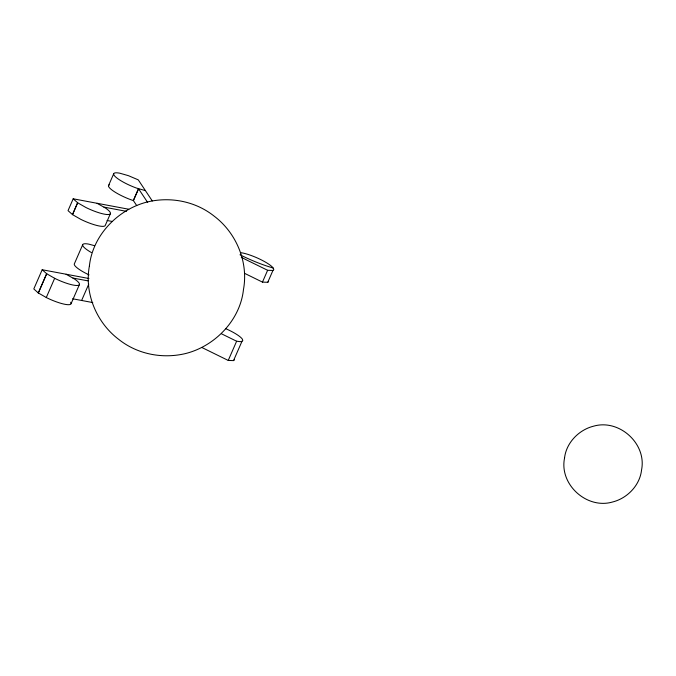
<?xml version="1.0" encoding="UTF-8"?>
<svg xmlns="http://www.w3.org/2000/svg" width="676" height="676" viewBox="0 0 676 676"><rect width="100%" height="100%" fill="white"/><g stroke="black" fill="none" stroke-linecap="round" stroke-linejoin="round"><path stroke-width="1.01" d="M147.672 202.479L138.538 188.739L133.375 200.569L136.738 205.631M88.928 278.512L42.191 269.741L33.8 288.948L38.287 292.945L46.551 297.677A20.508 4.267 23.6 0 0 70.659 302.248M128.77 209.239L73.185 198.795L68.031 210.642L72.535 214.638L80.774 219.345A20.508 4.267 23.6 0 0 105.312 225.294L110.475 213.472M38.287 292.945L46.678 273.729L42.191 269.741M72.535 214.638L77.639 202.766L72.476 214.588M38.355 292.995L46.678 273.729M46.281 297.533L54.663 278.309M82.658 244.813L74.267 264.029A20.508 4.267 23.6 0 0 89.021 274.87M108.49 185.697L113.653 173.867M71.09 303.634L79.481 284.419M72.594 298.775L81.619 300.465L88.75 284.14M138.538 188.739L133.358 200.561L131.423 199.927A20.508 4.267 23.6 0 1 109.343 184.861M201.752 347.439L228.235 360.443L236.634 341.228C238.543 341.228 241.416 342.538 242.802 340.56L242.371 339.183A20.508 4.267 23.6 0 0 225.59 328.612M244.594 273.341L262.457 282.112L267.628 270.29L272.935 270.459L273.797 269.623L273.366 268.237A20.508 4.267 23.6 0 0 259.432 258.959A20.508 4.267 23.6 0 0 240.487 252.63M228.235 360.443L233.524 360.612L241.949 341.388M262.516 282.129L267.772 282.281L272.935 270.459M267.772 282.281L268.625 281.444M233.558 360.604L234.403 359.776M145.408 190.615L136.586 188.105A20.508 4.267 23.6 0 1 115.765 177.087A20.508 4.267 23.6 0 1 119.762 173.191L128.432 175.675L138.259 179.858L152.286 200.949M72.966 278.056L88.007 280.878M103.96 207.109L126.429 211.334M107.078 220.494L112.258 221.466M81.619 300.465L92.773 302.569M267.628 270.29L241.298 257.362M94.64 245.709L88.767 244.129A20.508 4.267 23.6 0 0 91.37 252.537M273.391 268.321L271.845 267.611A43.281 8.999 23.6 0 1 243.402 256.441L239.988 254.767M97.074 203.282L105.54 208.098A20.508 4.267 23.6 0 1 107.535 214.546A20.508 4.267 23.6 0 1 85.936 207.515L77.706 202.808L73.194 198.812M66.079 274.228L74.546 279.036A20.508 4.267 23.6 0 1 76.54 285.483A20.508 4.267 23.6 0 1 54.942 278.461L46.754 273.78M221.491 333.8L236.634 341.228M89.393 265.989C84.28 293.333 96.524 322.528 118.486 339.2C137.211 354.232 162.274 359.1 185.494 353.565C214.917 346.239 240.208 320.179 243.47 289.531C248.582 262.187 236.338 232.992 214.376 216.32C195.651 201.287 170.589 196.42 147.368 201.963C117.945 209.29 92.654 235.349 89.393 265.989M564.519 458.21C559.162 484.464 586.852 509.552 612.566 501.998C627.277 498.339 639.918 485.309 641.549 469.981C646.907 443.726 619.216 418.638 593.503 426.201C578.791 429.86 566.142 442.89 564.519 458.21"/></g></svg>
